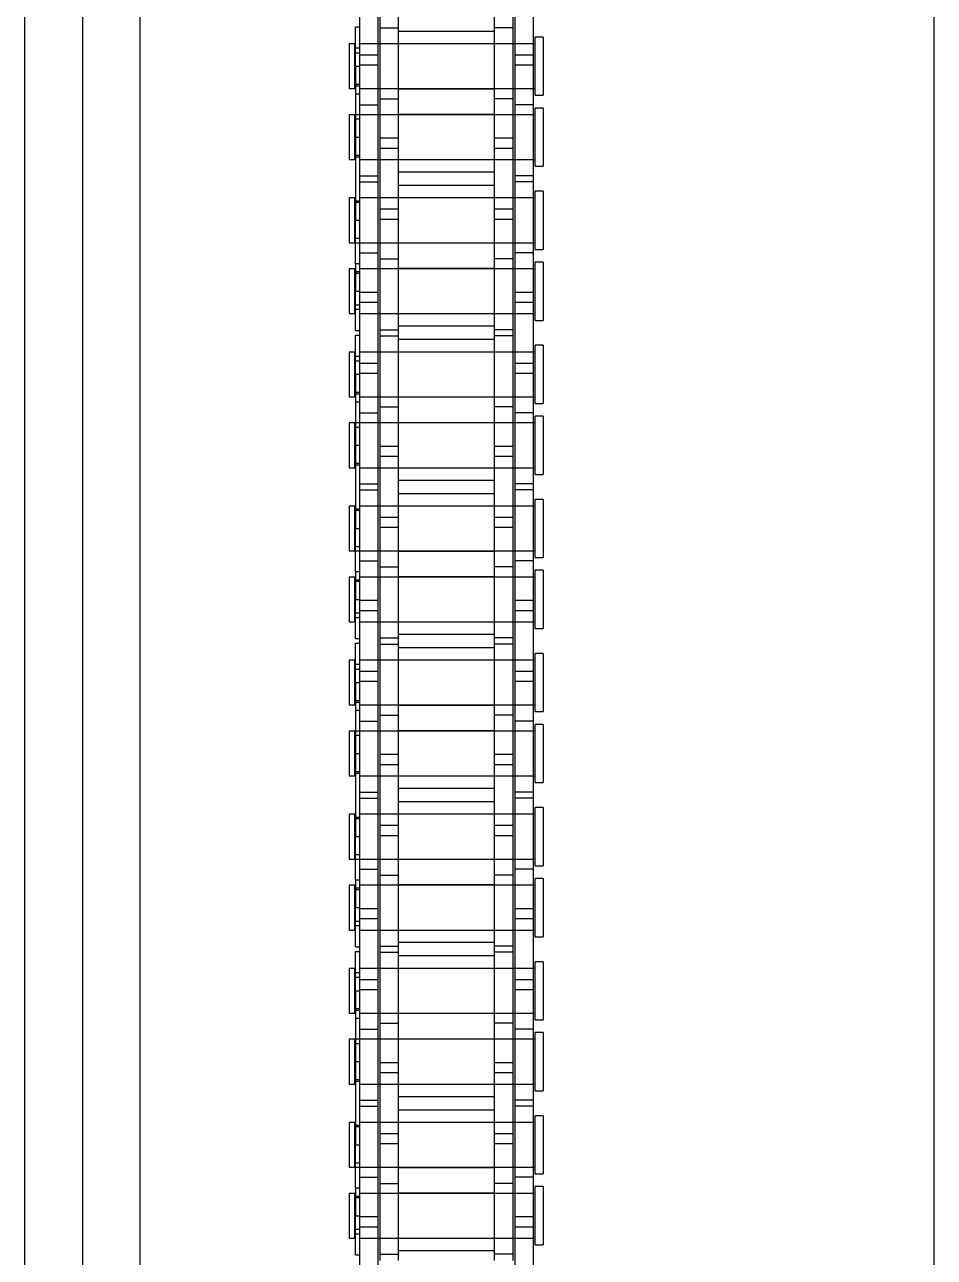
# Model space of a CAD drawing. Header units: metres. Extents: x 0 to 63075, y 0 to 44550.
# Drawn here: x 13957.4 to 14032.4, y 27172.7 to 27274.3 of the extents above; entities that cross this region are included whole.
import ezdxf

# ---------------------------------------------------------------- set-up
doc = ezdxf.new("R2010")
doc.units = ezdxf.units.M
doc.header["$LTSCALE"] = 75
doc.linetypes.add('HIDDEN2', pattern=[4.7625, 3.175, -1.5875])
for name, color, linetype in [('SDM', 7, 'Continuous'), ('SL4', 4, 'Continuous'), ('ST1', 7, 'HIDDEN2')]:
    doc.layers.add(name, color=color, linetype=linetype)

# ---------------------------------------------------------------- blocks, each defined once
blk = doc.blocks.new('A$Ca53c419a')
at = {"layer": 'SL4'}
for p, q in [((3664.71, 495.77), (2339.74, 495.77)), ((2339.74, 486.24), (3664.71, 486.24)), ((2339.74, 420.77), (3664.71, 420.77))]:
    blk.add_line(p, q, dxfattribs=at)
at = {"layer": 'ST1'}
for p, q in [((3664.71, 491), (2339.74, 491)), ((2339.74, 486.24), (3664.71, 486.24)), ((2743.1, 468.49), (2743.1, 468.16)), ((2743.1, 468.49), (2746.33, 468.49)), ((2748.17, 469), (2744.48, 469)), ((2744.48, 469), (2744.48, 468.53)), ((2744.48, 468.53), (2748.17, 468.53)), ((2744.85, 468.53), (2744.85, 468.16)), ((2745.22, 468.49), (2745.22, 468.16)), ((2746.33, 468.49), (2746.33, 468.16)), ((2748.62, 468.49), (2746.33, 468.49)), ((2747.8, 468.16), (2747.8, 468.53)), ((2747.95, 468.49), (2747.95, 468.16)), ((2748.17, 468.53), (2748.17, 469)), ((2748.62, 468.49), (2752.18, 468.49)), ((2748.62, 468.49), (2748.62, 468.16)), ((2754.02, 469), (2750.33, 469)), ((2750.33, 469), (2750.33, 468.53)), ((2750.33, 468.53), (2754.02, 468.53)), ((2750.33, 468.49), (2750.33, 466.64)), ((2750.7, 468.53), (2750.7, 468.16)), ((2752.18, 468.49), (2752.18, 468.16)), ((2764.88, 468.49), (2752.18, 468.49)), ((2753.65, 468.16), (2753.65, 468.53)), ((2753.79, 468.49), (2753.79, 468.16)), ((2754.02, 468.53), (2754.02, 469)), ((2760.87, 469), (2757.18, 469)), ((2757.18, 469), (2757.18, 468.53)), ((2757.18, 468.53), (2760.87, 468.53)), ((2757.41, 468.49), (2757.41, 468.16)), ((2757.55, 468.53), (2757.55, 468.16)), ((2759.03, 468.49), (2759.03, 468.16)), ((2760.5, 468.16), (2760.5, 468.53)), ((2760.87, 468.53), (2760.87, 469)), ((2760.87, 466.64), (2760.87, 468.49)), ((2762.58, 468.16), (2762.58, 468.49)), ((2766.72, 469), (2763.03, 469)), ((2763.03, 469), (2763.03, 468.53)), ((2763.03, 468.53), (2766.72, 468.53)), ((2763.26, 468.49), (2763.26, 468.16)), ((2763.4, 468.53), (2763.4, 468.16)), ((2764.88, 468.49), (2764.88, 468.16)), ((2764.88, 468.49), (2768.11, 468.49)), ((2765.98, 468.49), (2765.98, 468.16)), ((2766.35, 468.16), (2766.35, 468.53)), ((2766.72, 468.53), (2766.72, 469)), ((2768.11, 468.49), (2768.11, 468.16)), ((2768.5, 468.49), (2768.5, 468.16)), ((2768.5, 468.49), (2771.73, 468.49)), ((2773.57, 469), (2769.88, 469)), ((2769.88, 469), (2769.88, 468.53)), ((2769.88, 468.53), (2773.57, 468.53)), ((2770.25, 468.53), (2770.25, 468.16)), ((2770.62, 468.49), (2770.62, 468.16)), ((2771.73, 468.49), (2771.73, 468.16)), ((2774.02, 468.49), (2771.73, 468.49)), ((2773.2, 468.16), (2773.2, 468.53)), ((2773.35, 468.49), (2773.35, 468.16)), ((2773.57, 468.53), (2773.57, 469)), ((2774.02, 468.49), (2777.58, 468.49)), ((2774.02, 468.49), (2774.02, 468.16)), ((2779.42, 469), (2775.73, 469)), ((2775.73, 469), (2775.73, 468.53)), ((2775.73, 468.53), (2779.42, 468.53)), ((2775.73, 468.49), (2775.73, 466.64)), ((2776.1, 468.53), (2776.1, 468.16)), ((2777.58, 468.49), (2777.58, 468.16)), ((2790.28, 468.49), (2777.58, 468.49)), ((2779.05, 468.16), (2779.05, 468.53)), ((2779.19, 468.49), (2779.19, 468.16)), ((2779.42, 468.53), (2779.42, 469)), ((2786.27, 469), (2782.58, 469)), ((2782.58, 469), (2782.58, 468.53)), ((2782.58, 468.53), (2786.27, 468.53)), ((2782.81, 468.49), (2782.81, 468.16)), ((2782.95, 468.53), (2782.95, 468.16)), ((2784.43, 468.49), (2784.43, 468.16)), ((2785.9, 468.16), (2785.9, 468.53)), ((2786.27, 468.53), (2786.27, 469)), ((2786.27, 466.64), (2786.27, 468.49)), ((2787.98, 468.16), (2787.98, 468.49)), ((2792.12, 469), (2788.43, 469)), ((2788.43, 469), (2788.43, 468.53)), ((2788.43, 468.53), (2792.12, 468.53)), ((2788.66, 468.49), (2788.66, 468.16)), ((2788.8, 468.53), (2788.8, 468.16)), ((2790.28, 468.49), (2790.28, 468.16)), ((2790.28, 468.49), (2793.51, 468.49)), ((2791.38, 468.49), (2791.38, 468.16)), ((2791.75, 468.16), (2791.75, 468.53)), ((2792.12, 468.53), (2792.12, 469)), ((2793.51, 468.49), (2793.51, 468.16)), ((2793.9, 468.49), (2793.9, 468.16)), ((2793.9, 468.49), (2797.13, 468.49)), ((2798.97, 469), (2795.28, 469)), ((2795.28, 469), (2795.28, 468.53)), ((2795.28, 468.53), (2798.97, 468.53)), ((2795.65, 468.53), (2795.65, 468.16)), ((2796.02, 468.49), (2796.02, 468.16)), ((2797.13, 468.49), (2797.13, 468.16)), ((2799.42, 468.49), (2797.13, 468.49)), ((2798.6, 468.16), (2798.6, 468.53)), ((2798.75, 468.49), (2798.75, 468.16)), ((2798.97, 468.53), (2798.97, 469)), ((2799.42, 468.49), (2802.98, 468.49)), ((2799.42, 468.49), (2799.42, 468.16)), ((2804.82, 469), (2801.13, 469)), ((2801.13, 469), (2801.13, 468.53)), ((2801.13, 468.53), (2804.82, 468.53)), ((2801.13, 468.49), (2801.13, 466.64)), ((2801.5, 468.53), (2801.5, 468.16)), ((2802.98, 468.49), (2802.98, 468.16)), ((2815.68, 468.49), (2802.98, 468.49)), ((2804.45, 468.16), (2804.45, 468.53)), ((2804.59, 468.49), (2804.59, 468.16)), ((2804.82, 468.53), (2804.82, 469)), ((2811.67, 469), (2807.98, 469)), ((2807.98, 469), (2807.98, 468.53)), ((2807.98, 468.53), (2811.67, 468.53)), ((2808.21, 468.49), (2808.21, 468.16)), ((2808.35, 468.53), (2808.35, 468.16)), ((2809.83, 468.49), (2809.83, 468.16)), ((2811.3, 468.16), (2811.3, 468.53)), ((2811.67, 468.53), (2811.67, 469)), ((2811.67, 466.64), (2811.67, 468.49)), ((2813.38, 468.16), (2813.38, 468.49)), ((2817.52, 469), (2813.83, 469)), ((2813.83, 469), (2813.83, 468.53)), ((2813.83, 468.53), (2817.52, 468.53)), ((2814.06, 468.49), (2814.06, 468.16)), ((2814.2, 468.53), (2814.2, 468.16)), ((2815.68, 468.49), (2815.68, 468.16)), ((2815.68, 468.49), (2818.91, 468.49)), ((2816.78, 468.49), (2816.78, 468.16)), ((2817.15, 468.16), (2817.15, 468.53)), ((2817.52, 468.53), (2817.52, 469)), ((2818.91, 468.49), (2818.91, 468.16)), ((2819.3, 468.49), (2819.3, 468.16)), ((2819.3, 468.49), (2822.53, 468.49)), ((2824.37, 469), (2820.68, 469)), ((2820.68, 469), (2820.68, 468.53)), ((2820.68, 468.53), (2824.37, 468.53)), ((2821.05, 468.53), (2821.05, 468.16)), ((2821.42, 468.49), (2821.42, 468.16)), ((2822.53, 468.49), (2822.53, 468.16)), ((2824.82, 468.49), (2822.53, 468.49)), ((2824, 468.16), (2824, 468.53)), ((2824.15, 468.49), (2824.15, 468.16)), ((2824.37, 468.53), (2824.37, 469)), ((2824.82, 468.49), (2828.38, 468.49)), ((2824.82, 468.49), (2824.82, 468.16)), ((2830.22, 469), (2826.53, 469)), ((2826.53, 469), (2826.53, 468.53)), ((2826.53, 468.53), (2830.22, 468.53)), ((2826.53, 468.49), (2826.53, 466.64)), ((2826.9, 468.53), (2826.9, 468.16)), ((2828.38, 468.49), (2828.38, 468.16)), ((2841.08, 468.49), (2828.38, 468.49)), ((2829.85, 468.16), (2829.85, 468.53)), ((2829.99, 468.49), (2829.99, 468.16)), ((2830.22, 468.53), (2830.22, 469)), ((2837.07, 469), (2833.38, 469)), ((2833.38, 469), (2833.38, 468.53)), ((2833.38, 468.53), (2837.07, 468.53)), ((2833.61, 468.49), (2833.61, 468.16)), ((2833.75, 468.53), (2833.75, 468.16)), ((2835.23, 468.49), (2835.23, 468.16)), ((2836.7, 468.16), (2836.7, 468.53)), ((2837.07, 468.53), (2837.07, 469)), ((2837.07, 466.64), (2837.07, 468.49)), ((2838.78, 468.16), (2838.78, 468.49)), ((2842.92, 469), (2839.23, 469)), ((2839.23, 469), (2839.23, 468.53)), ((2839.23, 468.53), (2842.92, 468.53)), ((2839.46, 468.49), (2839.46, 468.16)), ((2839.6, 468.53), (2839.6, 468.16)), ((2841.08, 468.49), (2841.08, 468.16)), ((2841.08, 468.49), (2844.31, 468.49)), ((2842.18, 468.49), (2842.18, 468.16)), ((2842.55, 468.16), (2842.55, 468.53)), ((2842.92, 468.53), (2842.92, 469)), ((2844.31, 468.49), (2844.31, 468.16)), ((2745.4, 468.16), (2736.3, 468.16)), ((2744.48, 468.16), (2744.48, 466.64)), ((2744.48, 468.16), (2744.48, 453.66)), ((2746.26, 468.16), (2745.4, 468.16)), ((2745.4, 466.64), (2745.4, 468.16)), ((2755.35, 468.16), (2746.26, 468.16)), ((2746.26, 468.16), (2746.26, 466.64)), ((2748.17, 466.64), (2748.17, 468.16)), ((2748.17, 453.66), (2748.17, 468.16)), ((2749.5, 468.16), (2749.5, 466.64)), ((2750.33, 468.16), (2750.33, 453.66)), ((2754.02, 466.64), (2754.02, 468.16)), ((2754.02, 453.66), (2754.02, 468.16)), ((2755.35, 468.16), (2755.35, 466.64)), ((2761.7, 468.16), (2755.35, 468.16)), ((2755.85, 468.16), (2755.85, 466.64)), ((2757.18, 468.16), (2757.18, 466.64)), ((2757.18, 468.16), (2757.18, 453.66)), ((2760.87, 453.66), (2760.87, 468.16)), ((2761.7, 468.16), (2761.7, 466.64)), ((2770.8, 468.16), (2761.7, 468.16)), ((2763.03, 468.16), (2763.03, 466.64)), ((2763.03, 468.16), (2763.03, 453.66)), ((2764.95, 466.64), (2764.95, 468.16)), ((2765.81, 468.16), (2765.81, 466.64)), ((2766.72, 466.64), (2766.72, 468.16)), ((2766.72, 453.66), (2766.72, 468.16)), ((2769.88, 468.16), (2769.88, 466.64)), ((2769.88, 468.16), (2769.88, 453.66)), ((2771.66, 468.16), (2770.8, 468.16)), ((2770.8, 466.64), (2770.8, 468.16)), ((2780.75, 468.16), (2771.66, 468.16)), ((2771.66, 468.16), (2771.66, 466.64)), ((2773.57, 466.64), (2773.57, 468.16)), ((2773.57, 453.66), (2773.57, 468.16)), ((2774.9, 468.16), (2774.9, 466.64)), ((2775.73, 468.16), (2775.73, 453.66)), ((2779.42, 466.64), (2779.42, 468.16)), ((2779.42, 453.66), (2779.42, 468.16)), ((2780.75, 468.16), (2780.75, 466.64)), ((2787.1, 468.16), (2780.75, 468.16)), ((2781.25, 468.16), (2781.25, 466.64)), ((2782.58, 468.16), (2782.58, 466.64)), ((2782.58, 468.16), (2782.58, 453.66)), ((2786.27, 453.66), (2786.27, 468.16)), ((2787.1, 468.16), (2787.1, 466.64)), ((2796.2, 468.16), (2787.1, 468.16)), ((2788.43, 468.16), (2788.43, 466.64)), ((2788.43, 468.16), (2788.43, 453.66)), ((2790.35, 466.64), (2790.35, 468.16)), ((2791.21, 468.16), (2791.21, 466.64)), ((2792.12, 466.64), (2792.12, 468.16)), ((2792.12, 453.66), (2792.12, 468.16)), ((2795.28, 468.16), (2795.28, 466.64)), ((2795.28, 468.16), (2795.28, 453.66)), ((2797.06, 468.16), (2796.2, 468.16)), ((2796.2, 466.64), (2796.2, 468.16)), ((2806.15, 468.16), (2797.06, 468.16)), ((2797.06, 468.16), (2797.06, 466.64)), ((2798.97, 466.64), (2798.97, 468.16)), ((2798.97, 453.66), (2798.97, 468.16)), ((2800.3, 468.16), (2800.3, 466.64)), ((2801.13, 468.16), (2801.13, 453.66)), ((2804.82, 466.64), (2804.82, 468.16)), ((2804.82, 453.66), (2804.82, 468.16)), ((2806.15, 468.16), (2806.15, 466.64)), ((2812.5, 468.16), (2806.15, 468.16)), ((2806.65, 468.16), (2806.65, 466.64)), ((2807.98, 468.16), (2807.98, 466.64)), ((2807.98, 468.16), (2807.98, 453.66)), ((2811.67, 453.66), (2811.67, 468.16)), ((2812.5, 468.16), (2812.5, 466.64)), ((2821.6, 468.16), (2812.5, 468.16)), ((2813.83, 468.16), (2813.83, 466.64)), ((2813.83, 468.16), (2813.83, 453.66)), ((2815.75, 466.64), (2815.75, 468.16)), ((2816.61, 468.16), (2816.61, 466.64)), ((2817.52, 466.64), (2817.52, 468.16)), ((2817.52, 453.66), (2817.52, 468.16)), ((2820.68, 468.16), (2820.68, 466.64)), ((2820.68, 468.16), (2820.68, 453.66)), ((2822.46, 468.16), (2821.6, 468.16)), ((2821.6, 466.64), (2821.6, 468.16)), ((2831.55, 468.16), (2822.46, 468.16)), ((2822.46, 468.16), (2822.46, 466.64)), ((2824.37, 466.64), (2824.37, 468.16)), ((2824.37, 453.66), (2824.37, 468.16)), ((2825.7, 468.16), (2825.7, 466.64)), ((2826.53, 468.16), (2826.53, 453.66)), ((2830.22, 466.64), (2830.22, 468.16)), ((2830.22, 453.66), (2830.22, 468.16)), ((2831.55, 468.16), (2831.55, 466.64)), ((2837.9, 468.16), (2831.55, 468.16)), ((2832.05, 468.16), (2832.05, 466.64)), ((2833.38, 468.16), (2833.38, 466.64)), ((2833.38, 468.16), (2833.38, 453.66)), ((2837.07, 453.66), (2837.07, 468.16)), ((2837.9, 468.16), (2837.9, 466.64)), ((2847, 468.16), (2837.9, 468.16)), ((2839.23, 468.16), (2839.23, 466.64)), ((2839.23, 468.16), (2839.23, 453.66)), ((2841.15, 466.64), (2841.15, 468.16)), ((2842.01, 468.16), (2842.01, 466.64)), ((2842.92, 466.64), (2842.92, 468.16)), ((2842.92, 453.66), (2842.92, 468.16)), ((2745.4, 466.64), (2736.3, 466.64)), ((2749, 466.49), (2742.65, 466.49)), ((2743.15, 466.49), (2743.15, 464.97)), ((2744.48, 466.49), (2744.48, 464.97)), ((2746.26, 466.64), (2745.4, 466.64)), ((2755.35, 466.64), (2746.26, 466.64)), ((2748.17, 464.97), (2748.17, 466.49)), ((2749, 466.49), (2749, 464.97)), ((2758.1, 466.49), (2749, 466.49)), ((2750.33, 466.49), (2750.33, 464.97)), ((2752.25, 464.97), (2752.25, 466.49)), ((2753.11, 466.49), (2753.11, 464.97)), ((2754.02, 464.97), (2754.02, 466.49)), ((2761.7, 466.64), (2755.35, 466.64)), ((2757.18, 466.49), (2757.18, 464.97)), ((2758.96, 466.49), (2758.1, 466.49)), ((2758.1, 464.97), (2758.1, 466.49)), ((2768.05, 466.49), (2758.96, 466.49)), ((2758.96, 466.49), (2758.96, 464.97)), ((2760.87, 464.97), (2760.87, 466.49)), ((2770.8, 466.64), (2761.7, 466.64)), ((2762.2, 466.49), (2762.2, 464.97)), ((2763.03, 466.49), (2763.03, 464.97)), ((2766.72, 464.97), (2766.72, 466.49)), ((2768.05, 466.49), (2768.05, 464.97)), ((2774.4, 466.49), (2768.05, 466.49)), ((2768.55, 466.49), (2768.55, 464.97)), ((2769.88, 466.49), (2769.88, 464.97)), ((2771.66, 466.64), (2770.8, 466.64)), ((2780.75, 466.64), (2771.66, 466.64)), ((2773.57, 464.97), (2773.57, 466.49)), ((2774.4, 466.49), (2774.4, 464.97)), ((2783.5, 466.49), (2774.4, 466.49)), ((2775.73, 466.49), (2775.73, 464.97)), ((2777.65, 464.97), (2777.65, 466.49)), ((2778.51, 466.49), (2778.51, 464.97)), ((2779.42, 464.97), (2779.42, 466.49)), ((2787.1, 466.64), (2780.75, 466.64)), ((2782.58, 466.49), (2782.58, 464.97)), ((2784.36, 466.49), (2783.5, 466.49)), ((2783.5, 464.97), (2783.5, 466.49)), ((2793.45, 466.49), (2784.36, 466.49)), ((2784.36, 466.49), (2784.36, 464.97)), ((2786.27, 464.97), (2786.27, 466.49)), ((2796.2, 466.64), (2787.1, 466.64)), ((2787.6, 466.49), (2787.6, 464.97)), ((2788.43, 466.49), (2788.43, 464.97)), ((2792.12, 464.97), (2792.12, 466.49)), ((2793.45, 466.49), (2793.45, 464.97)), ((2799.8, 466.49), (2793.45, 466.49)), ((2793.95, 466.49), (2793.95, 464.97)), ((2795.28, 466.49), (2795.28, 464.97)), ((2797.06, 466.64), (2796.2, 466.64)), ((2806.15, 466.64), (2797.06, 466.64)), ((2798.97, 464.97), (2798.97, 466.49)), ((2799.8, 466.49), (2799.8, 464.97)), ((2808.9, 466.49), (2799.8, 466.49)), ((2801.13, 466.49), (2801.13, 464.97)), ((2803.05, 464.97), (2803.05, 466.49)), ((2803.91, 466.49), (2803.91, 464.97)), ((2804.82, 464.97), (2804.82, 466.49)), ((2812.5, 466.64), (2806.15, 466.64)), ((2807.98, 466.49), (2807.98, 464.97)), ((2809.76, 466.49), (2808.9, 466.49)), ((2808.9, 464.97), (2808.9, 466.49)), ((2818.85, 466.49), (2809.76, 466.49)), ((2809.76, 466.49), (2809.76, 464.97)), ((2811.67, 464.97), (2811.67, 466.49)), ((2821.6, 466.64), (2812.5, 466.64)), ((2813, 466.49), (2813, 464.97)), ((2813.83, 466.49), (2813.83, 464.97)), ((2817.52, 464.97), (2817.52, 466.49)), ((2818.85, 466.49), (2818.85, 464.97)), ((2825.2, 466.49), (2818.85, 466.49)), ((2819.35, 466.49), (2819.35, 464.97)), ((2820.68, 466.49), (2820.68, 464.97)), ((2822.46, 466.64), (2821.6, 466.64)), ((2831.55, 466.64), (2822.46, 466.64)), ((2824.37, 464.97), (2824.37, 466.49)), ((2825.2, 466.49), (2825.2, 464.97)), ((2834.3, 466.49), (2825.2, 466.49)), ((2826.53, 466.49), (2826.53, 464.97)), ((2828.45, 464.97), (2828.45, 466.49)), ((2829.31, 466.49), (2829.31, 464.97)), ((2830.22, 464.97), (2830.22, 466.49)), ((2837.9, 466.64), (2831.55, 466.64)), ((2833.38, 466.49), (2833.38, 464.97)), ((2835.16, 466.49), (2834.3, 466.49)), ((2834.3, 464.97), (2834.3, 466.49)), ((2844.25, 466.49), (2835.16, 466.49)), ((2835.16, 466.49), (2835.16, 464.97)), ((2837.07, 464.97), (2837.07, 466.49)), ((2847, 466.64), (2837.9, 466.64)), ((2838.4, 466.49), (2838.4, 464.97)), ((2839.23, 466.49), (2839.23, 464.97)), ((2842.92, 464.97), (2842.92, 466.49)), ((2844.25, 466.49), (2844.25, 464.97)), ((2850.6, 466.49), (2844.25, 466.49)), ((2749, 464.97), (2742.65, 464.97)), ((2743.44, 457.04), (2743.44, 464.97)), ((2744.48, 464.97), (2744.48, 457.04)), ((2748.17, 457.04), (2748.17, 464.97)), ((2748.22, 464.97), (2748.22, 457.04)), ((2758.1, 464.97), (2749, 464.97)), ((2750.29, 457.04), (2750.29, 464.97)), ((2750.33, 464.97), (2750.33, 457.04)), ((2754.02, 457.04), (2754.02, 464.97)), ((2755.07, 464.97), (2755.07, 457.04)), ((2756.14, 457.04), (2756.14, 464.97)), ((2757.18, 464.97), (2757.18, 457.04)), ((2758.96, 464.97), (2758.1, 464.97)), ((2768.05, 464.97), (2758.96, 464.97)), ((2760.87, 457.04), (2760.87, 464.97)), ((2760.92, 464.97), (2760.92, 457.04)), ((2762.99, 457.04), (2762.99, 464.97)), ((2763.03, 464.97), (2763.03, 457.04)), ((2766.72, 457.04), (2766.72, 464.97)), ((2767.77, 464.97), (2767.77, 457.04)), ((2774.4, 464.97), (2768.05, 464.97)), ((2768.84, 457.04), (2768.84, 464.97)), ((2769.88, 464.97), (2769.88, 457.04)), ((2773.57, 457.04), (2773.57, 464.97)), ((2773.62, 464.97), (2773.62, 457.04)), ((2783.5, 464.97), (2774.4, 464.97)), ((2775.69, 457.04), (2775.69, 464.97)), ((2775.73, 464.97), (2775.73, 457.04)), ((2779.42, 457.04), (2779.42, 464.97)), ((2780.47, 464.97), (2780.47, 457.04)), ((2781.54, 457.04), (2781.54, 464.97)), ((2782.58, 464.97), (2782.58, 457.04)), ((2784.36, 464.97), (2783.5, 464.97)), ((2793.45, 464.97), (2784.36, 464.97)), ((2786.27, 457.04), (2786.27, 464.97)), ((2786.32, 464.97), (2786.32, 457.04)), ((2788.39, 457.04), (2788.39, 464.97)), ((2788.43, 464.97), (2788.43, 457.04)), ((2792.12, 457.04), (2792.12, 464.97)), ((2793.17, 464.97), (2793.17, 457.04)), ((2799.8, 464.97), (2793.45, 464.97)), ((2794.24, 457.04), (2794.24, 464.97)), ((2795.28, 464.97), (2795.28, 457.04)), ((2798.97, 457.04), (2798.97, 464.97)), ((2799.02, 464.97), (2799.02, 457.04)), ((2808.9, 464.97), (2799.8, 464.97)), ((2801.09, 457.04), (2801.09, 464.97)), ((2801.13, 464.97), (2801.13, 457.04)), ((2804.82, 457.04), (2804.82, 464.97)), ((2805.87, 464.97), (2805.87, 457.04)), ((2806.94, 457.04), (2806.94, 464.97)), ((2807.98, 464.97), (2807.98, 457.04)), ((2809.76, 464.97), (2808.9, 464.97)), ((2818.85, 464.97), (2809.76, 464.97)), ((2811.67, 457.04), (2811.67, 464.97)), ((2811.72, 464.97), (2811.72, 457.04)), ((2813.79, 457.04), (2813.79, 464.97)), ((2813.83, 464.97), (2813.83, 457.04)), ((2817.52, 457.04), (2817.52, 464.97)), ((2818.57, 464.97), (2818.57, 457.04)), ((2825.2, 464.97), (2818.85, 464.97)), ((2819.64, 457.04), (2819.64, 464.97)), ((2820.68, 464.97), (2820.68, 457.04)), ((2824.37, 457.04), (2824.37, 464.97)), ((2824.42, 464.97), (2824.42, 457.04)), ((2834.3, 464.97), (2825.2, 464.97)), ((2826.49, 457.04), (2826.49, 464.97)), ((2826.53, 464.97), (2826.53, 457.04)), ((2830.22, 457.04), (2830.22, 464.97)), ((2831.27, 464.97), (2831.27, 457.04)), ((2832.34, 457.04), (2832.34, 464.97)), ((2833.38, 464.97), (2833.38, 457.04)), ((2835.16, 464.97), (2834.3, 464.97)), ((2844.25, 464.97), (2835.16, 464.97)), ((2837.07, 457.04), (2837.07, 464.97)), ((2837.12, 464.97), (2837.12, 457.04)), ((2839.19, 457.04), (2839.19, 464.97)), ((2839.23, 464.97), (2839.23, 457.04)), ((2842.92, 457.04), (2842.92, 464.97)), ((2843.97, 464.97), (2843.97, 457.04)), ((2850.6, 464.97), (2844.25, 464.97)), ((2749, 457.04), (2742.65, 457.04)), ((2743.15, 455.52), (2743.15, 457.04)), ((2744.48, 457.04), (2744.48, 455.52)), ((2748.17, 455.52), (2748.17, 457.04)), ((2749, 455.52), (2749, 457.04)), ((2758.1, 457.04), (2749, 457.04)), ((2750.33, 457.04), (2750.33, 455.52)), ((2752.25, 455.52), (2752.25, 457.04)), ((2753.11, 457.04), (2753.11, 455.52)), ((2754.02, 455.52), (2754.02, 457.04)), ((2757.18, 457.04), (2757.18, 455.52)), ((2758.96, 457.04), (2758.1, 457.04)), ((2758.1, 455.52), (2758.1, 457.04)), ((2768.05, 457.04), (2758.96, 457.04)), ((2758.96, 457.04), (2758.96, 455.52)), ((2760.87, 455.52), (2760.87, 457.04)), ((2762.2, 455.52), (2762.2, 457.04)), ((2763.03, 457.04), (2763.03, 455.52)), ((2766.72, 455.52), (2766.72, 457.04)), ((2768.05, 455.52), (2768.05, 457.04)), ((2774.4, 457.04), (2768.05, 457.04)), ((2768.55, 455.52), (2768.55, 457.04)), ((2769.88, 457.04), (2769.88, 455.52)), ((2773.57, 455.52), (2773.57, 457.04)), ((2774.4, 455.52), (2774.4, 457.04)), ((2783.5, 457.04), (2774.4, 457.04)), ((2775.73, 457.04), (2775.73, 455.52)), ((2777.65, 455.52), (2777.65, 457.04)), ((2778.51, 457.04), (2778.51, 455.52)), ((2779.42, 455.52), (2779.42, 457.04)), ((2782.58, 457.04), (2782.58, 455.52)), ((2784.36, 457.04), (2783.5, 457.04)), ((2783.5, 455.52), (2783.5, 457.04)), ((2793.45, 457.04), (2784.36, 457.04)), ((2784.36, 457.04), (2784.36, 455.52)), ((2786.27, 455.52), (2786.27, 457.04)), ((2787.6, 455.52), (2787.6, 457.04)), ((2788.43, 457.04), (2788.43, 455.52)), ((2792.12, 455.52), (2792.12, 457.04)), ((2793.45, 455.52), (2793.45, 457.04)), ((2799.8, 457.04), (2793.45, 457.04)), ((2793.95, 455.52), (2793.95, 457.04)), ((2795.28, 457.04), (2795.28, 455.52)), ((2798.97, 455.52), (2798.97, 457.04)), ((2799.8, 455.52), (2799.8, 457.04)), ((2808.9, 457.04), (2799.8, 457.04)), ((2801.13, 457.04), (2801.13, 455.52)), ((2803.05, 455.52), (2803.05, 457.04)), ((2803.91, 457.04), (2803.91, 455.52)), ((2804.82, 455.52), (2804.82, 457.04)), ((2807.98, 457.04), (2807.98, 455.52)), ((2809.76, 457.04), (2808.9, 457.04)), ((2808.9, 455.52), (2808.9, 457.04)), ((2818.85, 457.04), (2809.76, 457.04)), ((2809.76, 457.04), (2809.76, 455.52)), ((2811.67, 455.52), (2811.67, 457.04)), ((2813, 455.52), (2813, 457.04)), ((2813.83, 457.04), (2813.83, 455.52)), ((2817.52, 455.52), (2817.52, 457.04)), ((2818.85, 455.52), (2818.85, 457.04)), ((2825.2, 457.04), (2818.85, 457.04)), ((2819.35, 455.52), (2819.35, 457.04)), ((2820.68, 457.04), (2820.68, 455.52)), ((2824.37, 455.52), (2824.37, 457.04)), ((2825.2, 455.52), (2825.2, 457.04)), ((2834.3, 457.04), (2825.2, 457.04)), ((2826.53, 457.04), (2826.53, 455.52)), ((2828.45, 455.52), (2828.45, 457.04)), ((2829.31, 457.04), (2829.31, 455.52)), ((2830.22, 455.52), (2830.22, 457.04)), ((2833.38, 457.04), (2833.38, 455.52)), ((2835.16, 457.04), (2834.3, 457.04)), ((2834.3, 455.52), (2834.3, 457.04)), ((2844.25, 457.04), (2835.16, 457.04)), ((2835.16, 457.04), (2835.16, 455.52)), ((2837.07, 455.52), (2837.07, 457.04)), ((2838.4, 455.52), (2838.4, 457.04)), ((2839.23, 457.04), (2839.23, 455.52)), ((2842.92, 455.52), (2842.92, 457.04)), ((2844.25, 455.52), (2844.25, 457.04)), ((2850.6, 457.04), (2844.25, 457.04)), ((2745.4, 455.36), (2736.3, 455.36)), ((2749, 455.52), (2742.65, 455.52)), ((2744.48, 455.36), (2744.48, 453.84)), ((2746.26, 455.36), (2745.4, 455.36)), ((2745.4, 453.84), (2745.4, 455.36)), ((2755.35, 455.36), (2746.26, 455.36)), ((2746.26, 455.36), (2746.26, 453.84)), ((2748.17, 453.84), (2748.17, 455.36)), ((2758.1, 455.52), (2749, 455.52)), ((2749.5, 453.84), (2749.5, 455.36)), ((2750.33, 455.36), (2750.33, 453.84)), ((2754.02, 453.84), (2754.02, 455.36)), ((2755.35, 453.84), (2755.35, 455.36)), ((2761.7, 455.36), (2755.35, 455.36)), ((2755.85, 453.84), (2755.85, 455.36)), ((2757.18, 455.36), (2757.18, 453.84)), ((2758.96, 455.52), (2758.1, 455.52)), ((2768.05, 455.52), (2758.96, 455.52)), ((2760.87, 453.84), (2760.87, 455.36)), ((2761.7, 453.84), (2761.7, 455.36)), ((2770.8, 455.36), (2761.7, 455.36)), ((2763.03, 455.36), (2763.03, 453.84)), ((2764.95, 453.84), (2764.95, 455.36)), ((2765.81, 455.36), (2765.81, 453.84)), ((2766.72, 453.84), (2766.72, 455.36)), ((2774.4, 455.52), (2768.05, 455.52)), ((2769.88, 455.36), (2769.88, 453.84)), ((2771.66, 455.36), (2770.8, 455.36)), ((2770.8, 453.84), (2770.8, 455.36)), ((2780.75, 455.36), (2771.66, 455.36)), ((2771.66, 455.36), (2771.66, 453.84)), ((2773.57, 453.84), (2773.57, 455.36)), ((2783.5, 455.52), (2774.4, 455.52)), ((2774.9, 453.84), (2774.9, 455.36)), ((2775.73, 455.36), (2775.73, 453.84)), ((2779.42, 453.84), (2779.42, 455.36)), ((2780.75, 453.84), (2780.75, 455.36)), ((2787.1, 455.36), (2780.75, 455.36)), ((2781.25, 453.84), (2781.25, 455.36)), ((2782.58, 455.36), (2782.58, 453.84)), ((2784.36, 455.52), (2783.5, 455.52)), ((2793.45, 455.52), (2784.36, 455.52)), ((2786.27, 453.84), (2786.27, 455.36)), ((2787.1, 453.84), (2787.1, 455.36)), ((2796.2, 455.36), (2787.1, 455.36)), ((2788.43, 455.36), (2788.43, 453.84)), ((2790.35, 453.84), (2790.35, 455.36)), ((2791.21, 455.36), (2791.21, 453.84)), ((2792.12, 453.84), (2792.12, 455.36)), ((2799.8, 455.52), (2793.45, 455.52)), ((2795.28, 455.36), (2795.28, 453.84)), ((2797.06, 455.36), (2796.2, 455.36)), ((2796.2, 453.84), (2796.2, 455.36)), ((2806.15, 455.36), (2797.06, 455.36)), ((2797.06, 455.36), (2797.06, 453.84)), ((2798.97, 453.84), (2798.97, 455.36)), ((2808.9, 455.52), (2799.8, 455.52)), ((2800.3, 453.84), (2800.3, 455.36)), ((2801.13, 455.36), (2801.13, 453.84)), ((2804.82, 453.84), (2804.82, 455.36)), ((2806.15, 453.84), (2806.15, 455.36)), ((2812.5, 455.36), (2806.15, 455.36)), ((2806.65, 453.84), (2806.65, 455.36)), ((2807.98, 455.36), (2807.98, 453.84)), ((2809.76, 455.52), (2808.9, 455.52)), ((2818.85, 455.52), (2809.76, 455.52)), ((2811.67, 453.84), (2811.67, 455.36)), ((2812.5, 453.84), (2812.5, 455.36)), ((2821.6, 455.36), (2812.5, 455.36)), ((2813.83, 455.36), (2813.83, 453.84)), ((2815.75, 453.84), (2815.75, 455.36)), ((2816.61, 455.36), (2816.61, 453.84)), ((2817.52, 453.84), (2817.52, 455.36)), ((2825.2, 455.52), (2818.85, 455.52)), ((2820.68, 455.36), (2820.68, 453.84)), ((2822.46, 455.36), (2821.6, 455.36)), ((2821.6, 453.84), (2821.6, 455.36)), ((2831.55, 455.36), (2822.46, 455.36)), ((2822.46, 455.36), (2822.46, 453.84)), ((2824.37, 453.84), (2824.37, 455.36)), ((2834.3, 455.52), (2825.2, 455.52)), ((2825.7, 453.84), (2825.7, 455.36)), ((2826.53, 455.36), (2826.53, 453.84)), ((2830.22, 453.84), (2830.22, 455.36)), ((2831.55, 453.84), (2831.55, 455.36)), ((2837.9, 455.36), (2831.55, 455.36)), ((2832.05, 453.84), (2832.05, 455.36)), ((2833.38, 455.36), (2833.38, 453.84)), ((2835.16, 455.52), (2834.3, 455.52)), ((2844.25, 455.52), (2835.16, 455.52)), ((2837.07, 453.84), (2837.07, 455.36)), ((2837.9, 453.84), (2837.9, 455.36)), ((2847, 455.36), (2837.9, 455.36)), ((2839.23, 455.36), (2839.23, 453.84)), ((2841.15, 453.84), (2841.15, 455.36)), ((2842.01, 455.36), (2842.01, 453.84)), ((2842.92, 453.84), (2842.92, 455.36)), ((2850.6, 455.52), (2844.25, 455.52)), ((2745.4, 453.84), (2736.3, 453.84)), ((2743.93, 453.66), (2748.73, 453.66)), ((2743.93, 453.66), (2743.93, 453)), ((2746.26, 453.84), (2745.4, 453.84)), ((2755.35, 453.84), (2746.26, 453.84)), ((2748.73, 453), (2748.73, 453.66)), ((2749.78, 453.66), (2754.57, 453.66)), ((2749.78, 453.66), (2749.78, 453)), ((2754.57, 453), (2754.57, 453.66)), ((2761.7, 453.84), (2755.35, 453.84)), ((2756.63, 453.66), (2761.43, 453.66)), ((2756.63, 453.66), (2756.63, 453)), ((2761.43, 453), (2761.43, 453.66)), ((2770.8, 453.84), (2761.7, 453.84)), ((2762.48, 453.66), (2767.27, 453.66)), ((2762.48, 453.66), (2762.48, 453)), ((2767.27, 453), (2767.27, 453.66)), ((2769.33, 453.66), (2774.13, 453.66)), ((2769.33, 453.66), (2769.33, 453)), ((2771.66, 453.84), (2770.8, 453.84)), ((2780.75, 453.84), (2771.66, 453.84)), ((2774.13, 453), (2774.13, 453.66)), ((2775.18, 453.66), (2779.97, 453.66)), ((2775.18, 453.66), (2775.18, 453)), ((2779.97, 453), (2779.97, 453.66)), ((2787.1, 453.84), (2780.75, 453.84)), ((2782.03, 453.66), (2786.83, 453.66)), ((2782.03, 453.66), (2782.03, 453)), ((2786.83, 453), (2786.83, 453.66)), ((2796.2, 453.84), (2787.1, 453.84)), ((2787.88, 453.66), (2792.67, 453.66)), ((2787.88, 453.66), (2787.88, 453)), ((2792.67, 453), (2792.67, 453.66)), ((2794.73, 453.66), (2799.53, 453.66)), ((2794.73, 453.66), (2794.73, 453)), ((2797.06, 453.84), (2796.2, 453.84)), ((2806.15, 453.84), (2797.06, 453.84)), ((2799.53, 453), (2799.53, 453.66)), ((2800.58, 453.66), (2805.37, 453.66)), ((2800.58, 453.66), (2800.58, 453)), ((2805.37, 453), (2805.37, 453.66)), ((2812.5, 453.84), (2806.15, 453.84)), ((2807.43, 453.66), (2812.23, 453.66)), ((2807.43, 453.66), (2807.43, 453)), ((2812.23, 453), (2812.23, 453.66)), ((2821.6, 453.84), (2812.5, 453.84)), ((2813.28, 453.66), (2818.07, 453.66)), ((2813.28, 453.66), (2813.28, 453)), ((2818.07, 453), (2818.07, 453.66)), ((2820.13, 453.66), (2824.93, 453.66)), ((2820.13, 453.66), (2820.13, 453)), ((2822.46, 453.84), (2821.6, 453.84)), ((2831.55, 453.84), (2822.46, 453.84)), ((2824.93, 453), (2824.93, 453.66)), ((2825.98, 453.66), (2830.77, 453.66)), ((2825.98, 453.66), (2825.98, 453)), ((2830.77, 453), (2830.77, 453.66)), ((2837.9, 453.84), (2831.55, 453.84)), ((2832.83, 453.66), (2837.63, 453.66)), ((2832.83, 453.66), (2832.83, 453)), ((2837.63, 453), (2837.63, 453.66)), ((2847, 453.84), (2837.9, 453.84)), ((2838.68, 453.66), (2843.47, 453.66)), ((2838.68, 453.66), (2838.68, 453)), ((2843.47, 453), (2843.47, 453.66)), ((2748.73, 453), (2743.93, 453)), ((2754.57, 453), (2749.78, 453)), ((2761.43, 453), (2756.63, 453)), ((2767.27, 453), (2762.48, 453)), ((2774.13, 453), (2769.33, 453)), ((2779.97, 453), (2775.18, 453)), ((2786.83, 453), (2782.03, 453)), ((2792.67, 453), (2787.88, 453)), ((2799.53, 453), (2794.73, 453)), ((2805.37, 453), (2800.58, 453)), ((2812.23, 453), (2807.43, 453)), ((2818.07, 453), (2813.28, 453)), ((2824.93, 453), (2820.13, 453)), ((2830.77, 453), (2825.98, 453)), ((2837.63, 453), (2832.83, 453)), ((2843.47, 453), (2838.68, 453))]:
    blk.add_line(p, q, dxfattribs=at)

msp = doc.modelspace()

# ---------------------------------------------------------------- block references
at = {"layer": 'SDM', "rotation": 90}
msp.add_blockref('A$Ca53c419a', (14453.13, 24429.77), dxfattribs=at)

doc.saveas('drawing.dxf')
